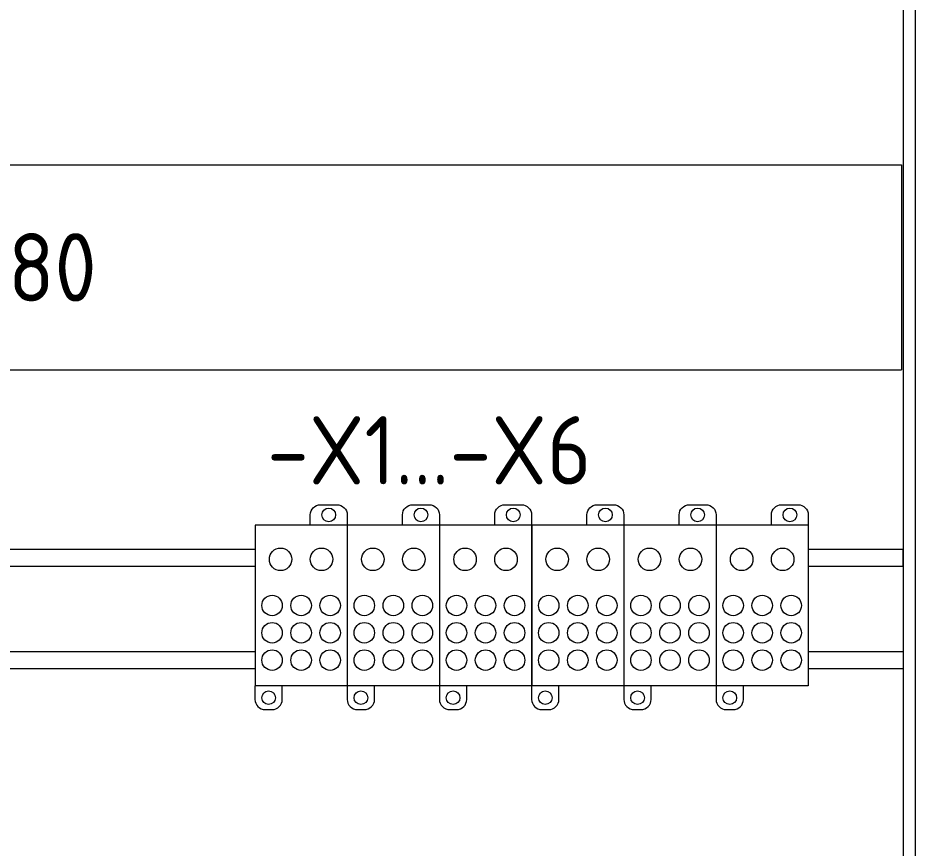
# Model space of a CAD drawing. Header units: millimetres. Extents: x 4137 to 6698, y 1400 to 3585.
# Drawn here: x 4727.3 to 4989.9, y 2950.8 to 3193.8 of the extents above; entities that cross this region are included whole.
import ezdxf
from ezdxf.enums import TextEntityAlignment as Align

# ---------------------------------------------------------------- set-up
doc = ezdxf.new("R2010")
doc.units = ezdxf.units.MM
doc.layers.add('000-PI-Oprema', color=30, linetype='Continuous', lineweight=5)
doc.layers.add('000-PI-ORMAR', color=2, linetype='Continuous')
doc.layers.add('002-PI-Kabelska kanalica', color=150, linetype='Continuous')
doc.styles.add('PI0', font='isocpeur.ttf', dxfattribs={"width": 0.9})

msp = doc.modelspace()

# ---------------------------------------------------------------- linework, layer by layer
at = {"layer": '000-PI-Oprema', "color": 0, "linetype": 'ByBlock', "lineweight": 0}
for points in [[(4812.89, 3045.3), (4812.89, 3048.3, -0.414214), (4815.89, 3051.3), (4820.69, 3051.3, -0.414214), (4823.69, 3048.3), (4823.69, 3045.3), (4823.69, 2998.3), (4796.69, 2998.3), (4796.69, 2994.3, 0.414214), (4799.69, 2991.3), (4801.69, 2991.3, 0.414214), (4804.69, 2994.3), (4804.69, 2998.3)], [(4839.89, 3045.3), (4839.89, 3048.3, -0.414214), (4842.89, 3051.3), (4847.69, 3051.3, -0.414214), (4850.69, 3048.3), (4850.69, 3045.3), (4850.69, 2998.3), (4823.69, 2998.3), (4823.69, 2994.3, 0.414214), (4826.69, 2991.3), (4828.69, 2991.3, 0.414214), (4831.69, 2994.3), (4831.69, 2998.3)], [(4866.89, 3045.3), (4866.89, 3048.3, -0.414214), (4869.89, 3051.3), (4874.69, 3051.3, -0.414214), (4877.69, 3048.3), (4877.69, 3045.3), (4877.69, 2998.3), (4850.69, 2998.3), (4850.69, 2994.3, 0.414214), (4853.69, 2991.3), (4855.69, 2991.3, 0.414214), (4858.69, 2994.3), (4858.69, 2998.3)], [(4893.89, 3045.3), (4893.89, 3048.3, -0.414214), (4896.89, 3051.3), (4901.69, 3051.3, -0.414214), (4904.69, 3048.3), (4904.69, 3045.3), (4904.69, 2998.3), (4877.69, 2998.3), (4877.69, 2994.3, 0.414214), (4880.69, 2991.3), (4882.69, 2991.3, 0.414214), (4885.69, 2994.3), (4885.69, 2998.3)], [(4920.89, 3045.3), (4920.89, 3048.3, -0.414214), (4923.89, 3051.3), (4928.69, 3051.3, -0.414214), (4931.69, 3048.3), (4931.69, 3045.3), (4931.69, 2998.3), (4904.69, 2998.3), (4904.69, 2994.3, 0.414214), (4907.69, 2991.3), (4909.69, 2991.3, 0.414214), (4912.69, 2994.3), (4912.69, 2998.3)], [(4947.89, 3045.3), (4947.89, 3048.3, -0.414214), (4950.89, 3051.3), (4955.69, 3051.3, -0.414214), (4958.69, 3048.3), (4958.69, 3045.3), (4958.69, 2998.3), (4931.69, 2998.3), (4931.69, 2994.3, 0.414214), (4934.69, 2991.3), (4936.69, 2991.3, 0.414214), (4939.69, 2994.3), (4939.69, 2998.3)]]:
    msp.add_lwpolyline(points, format="xyb", dxfattribs=at)
for points in [[(4823.71, 3045.3), (4796.71, 3045.3), (4796.71, 2998.3)], [(4850.71, 3045.3), (4823.71, 3045.3), (4823.71, 2998.3)], [(4877.71, 3045.3), (4850.71, 3045.3), (4850.71, 2998.3)], [(4904.71, 3045.3), (4877.71, 3045.3), (4877.71, 2998.3)], [(4931.71, 3045.3), (4904.71, 3045.3), (4904.71, 2998.3)], [(4958.71, 3045.3), (4931.71, 3045.3), (4931.71, 2998.3)]]:
    msp.add_lwpolyline(points, dxfattribs=at)
for centre, radius in [((4818.29, 3048.3), 2), ((4845.29, 3048.3), 2), ((4872.29, 3048.3), 2), ((4899.29, 3048.3), 2), ((4926.29, 3048.3), 2), ((4953.29, 3048.3), 2), ((4804.19, 3035.3), 3.3), ((4816.19, 3035.3), 3.3), ((4831.19, 3035.3), 3.3), ((4843.19, 3035.3), 3.3), ((4858.19, 3035.3), 3.3), ((4870.19, 3035.3), 3.3), ((4885.19, 3035.3), 3.3), ((4897.19, 3035.3), 3.3), ((4912.19, 3035.3), 3.3), ((4924.19, 3035.3), 3.3), ((4939.19, 3035.3), 3.3), ((4951.19, 3035.3), 3.3), ((4801.69, 3021.8), 3), ((4810.19, 3021.8), 3), ((4818.69, 3021.8), 3), ((4828.69, 3021.8), 3), ((4837.19, 3021.8), 3), ((4845.69, 3021.8), 3), ((4855.69, 3021.8), 3), ((4864.19, 3021.8), 3), ((4872.69, 3021.8), 3), ((4882.69, 3021.8), 3), ((4891.19, 3021.8), 3), ((4899.69, 3021.8), 3), ((4909.69, 3021.8), 3), ((4918.19, 3021.8), 3), ((4926.69, 3021.8), 3), ((4936.69, 3021.8), 3), ((4945.19, 3021.8), 3), ((4953.69, 3021.8), 3), ((4801.69, 3013.8), 3), ((4810.19, 3013.8), 3), ((4818.69, 3013.8), 3), ((4828.69, 3013.8), 3), ((4837.19, 3013.8), 3), ((4845.69, 3013.8), 3), ((4855.69, 3013.8), 3), ((4864.19, 3013.8), 3), ((4872.69, 3013.8), 3), ((4882.69, 3013.8), 3), ((4891.19, 3013.8), 3), ((4899.69, 3013.8), 3), ((4909.69, 3013.8), 3), ((4918.19, 3013.8), 3), ((4926.69, 3013.8), 3), ((4936.69, 3013.8), 3), ((4945.19, 3013.8), 3), ((4953.69, 3013.8), 3), ((4801.69, 3005.8), 3), ((4810.19, 3005.8), 3), ((4818.69, 3005.8), 3), ((4828.69, 3005.8), 3), ((4837.19, 3005.8), 3), ((4845.69, 3005.8), 3), ((4855.69, 3005.8), 3), ((4864.19, 3005.8), 3), ((4872.69, 3005.8), 3), ((4882.69, 3005.8), 3), ((4891.19, 3005.8), 3), ((4899.69, 3005.8), 3), ((4909.69, 3005.8), 3), ((4918.19, 3005.8), 3), ((4926.69, 3005.8), 3), ((4936.69, 3005.8), 3), ((4945.19, 3005.8), 3), ((4953.69, 3005.8), 3), ((4800.69, 2994.8), 2), ((4827.69, 2994.8), 2), ((4854.69, 2994.8), 2), ((4881.69, 2994.8), 2), ((4908.69, 2994.8), 2), ((4935.69, 2994.8), 2)]:
    msp.add_circle(centre, radius, dxfattribs=at)
at = {"layer": '000-PI-ORMAR', "color": 0, "linetype": 'ByBlock', "lineweight": 0}
msp.add_line((4989.95, 3405.78), (4989.95, 1515.78), dxfattribs=at)
at = {"layer": '002-PI-Kabelska kanalica', "color": 0, "linetype": 'ByBlock', "lineweight": 0}
for p, q in [((4986.45, 3405.78), (4986.45, 1635.78)), ((4370.95, 3150.78), (4985.95, 3150.78)), ((4985.95, 3150.78), (4985.95, 3090.78)), ((4370.95, 3090.78), (4985.95, 3090.78))]:
    msp.add_line(p, q, dxfattribs=at)
at = {"layer": '002-PI-Kabelska kanalica', "color": 0, "linetype": 'ByBlock', "lineweight": 0, "ltscale": 0.25}
for p, q in [((4650.32, 3038.28), (4796.71, 3038.28)), ((4904.69, 3038.28), (4904.71, 3038.28)), ((4904.69, 3038.28), (4904.71, 3038.28)), ((4958.69, 3038.28), (4986.45, 3038.28)), ((4958.69, 3038.28), (4986.45, 3038.28)), ((4986.45, 3033.28), (4986.45, 3038.28)), ((4986.45, 3038.28), (4986.45, 3003.28)), ((4986.45, 3033.28), (4986.45, 3038.28)), ((4986.45, 3038.28), (4986.45, 3003.28)), ((4650.32, 3033.28), (4796.71, 3033.28)), ((4904.69, 3033.28), (4904.71, 3033.28)), ((4904.69, 3033.28), (4904.71, 3033.28)), ((4958.69, 3033.28), (4986.45, 3033.28)), ((4958.69, 3033.28), (4986.45, 3033.28)), ((4650.32, 3008.28), (4796.71, 3008.28)), ((4958.69, 3008.28), (4986.45, 3008.28)), ((4796.71, 3003.28), (4650.32, 3003.28)), ((4986.45, 3003.28), (4958.69, 3003.28))]:
    msp.add_line(p, q, dxfattribs=at)

# ---------------------------------------------------------------- texts
at = {"color": 0, "style": 'PI0', "width": 0.9}
msp.add_text('60X80', height=20, dxfattribs=at).set_placement((4682.78, 3110.78))
at = {"color": 0, "linetype": 'ByBlock', "lineweight": 0, "style": 'PI0', "width": 0.9}
msp.add_text('-X1...-X6', height=20, dxfattribs=at).set_placement((4800.22, 3067.22), align=Align.MIDDLE_LEFT)

doc.saveas('drawing.dxf')
